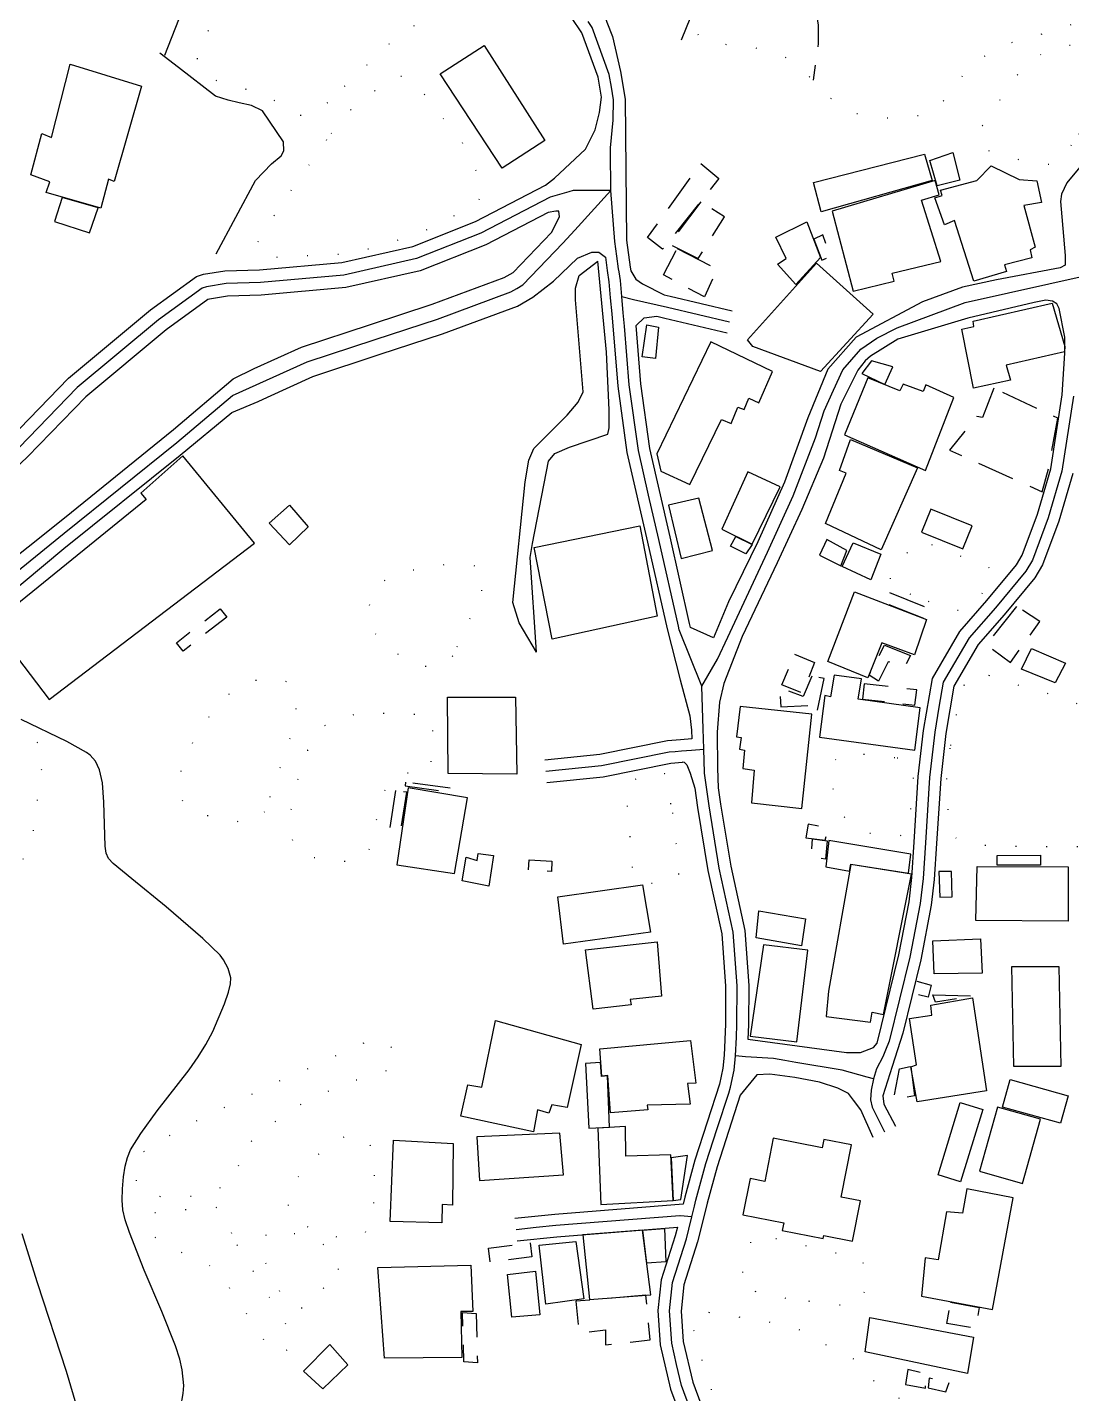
# Model space of a CAD drawing. Header units: millimetres. Extents: x 220021 to 223505, y 489325 to 491820.
# Drawn here: x 220924.2 to 221063.8, y 490235.4 to 490418 of the extents above; entities that cross this region are included whole.
import ezdxf

# ---------------------------------------------------------------- set-up
doc = ezdxf.new("R2010")
doc.units = ezdxf.units.MM
for name, pattern in [('15M2P5', [17.5, 15, -2.5]), ('5M2P5', [7.5, 5, -2.5]), ('AM4', [4, 0, -4])]:
    doc.linetypes.add(name, pattern=pattern)
for name, color, linetype in [('A0013110', 8, 'Continuous'), ('A0023210', 8, 'Continuous'), ('B0014111', 8, 'Continuous'), ('B0014112', 8, 'Continuous'), ('B0014116', 8, '5M2P5'), ('B0014118', 8, '5M2P5'), ('B0024120', 8, 'B0024120'), ('D0015112', 8, '15M2P5'), ('D0025111', 8, 'AM4'), ('F0017111', 8, 'Continuous'), ('F0047224', 8, 'Continuous'), ('F0047225', 8, 'Continuous')]:
    doc.layers.add(name, color=color, linetype=linetype)
doc.linetypes.add('B0024120', pattern='A,10,-1.75,[133,ltypeshp.shx,S=0.75,R=0,X=0,Y=0],-3.25', length=15)

msp = doc.modelspace()

# ---------------------------------------------------------------- linework, layer by layer
at = {"layer": 'A0013110', "flags": 128}
for points in [[(221019.414, 490446.935), (221014.863, 490444.099), (221009.962, 490437.586), (221003.839, 490428.891), (221000.964, 490422.53), (221000.75, 490421.44), (221001.664, 490418.68), (221002.398, 490416.759), (221003.491, 490412.085), (221004.107, 490408.386), (221004.284, 490389.506), (221004.764, 490385.94), (221004.847, 490385.418), (221005.528, 490384.303), (221006.416, 490383.669), (221009.311, 490382.209), (221010.1, 490382.026), (221018.406, 490380.084)], [(220921.877, 490362.966), (220929.743, 490371.067), (220940.696, 490380.233), (220946.821, 490384.674), (220947.771, 490384.961), (220950.634, 490385.45), (220955.265, 490385.556), (220966.235, 490386.546), (220975.719, 490388.7), (220984.098, 490392.009), (220993.475, 490396.871), (220994.667, 490397.797), (220998.785, 490401.689), (221000.091, 490404.252), (221000.691, 490406.612), (221000.922, 490408.639), (221000.48, 490411.294), (220998.307, 490417.258), (220995.543, 490421.343)], [(221066.833, 490401.625), (221063.114, 490397.205), (221062.403, 490395.669), (221062.282, 490394.706), (221062.38, 490393.669), (221062.894, 490387.497), (221062.891, 490386.202), (221062.249, 490385.82), (221053.727, 490384.219), (221049.164, 490383.261), (221043.846, 490381.277), (221034.969, 490376.542), (221031.168, 490372.266), (221028.501, 490365.797), (221025.378, 490357.192), (221021.825, 490349.195), (221017.915, 490341.167), (221015.916, 490336.377), (221012.857, 490337.756), (221012.719, 490338.298), (221010.109, 490349.856), (221007.401, 490361.689), (221006.202, 490370.344), (221005.555, 490378.102), (221006.655, 490379.132), (221008.349, 490379.352), (221009.42, 490379.104), (221017.723, 490377.163)], [(220914.56, 490340.802), (220929.204, 490352.411), (220943.765, 490364.205), (220951.709, 490371.006), (220954.537, 490372.352), (220960.846, 490375.21), (220970.062, 490378.26), (220978.332, 490380.97), (220987.942, 490384.529), (220989.128, 490385.22), (220994.241, 490390.546), (220995.313, 490392.667), (220995.224, 490393.383), (220994.825, 490393.398), (220993.813, 490393.216), (220985.509, 490388.911), (220976.726, 490385.442), (220966.766, 490383.18), (220955.457, 490382.159), (220950.961, 490382.057), (220948.552, 490381.645), (220948.354, 490381.585), (220942.787, 490377.55), (220932.06, 490368.572), (220924.266, 490360.546), (220908.37, 490345.517)], [(220918.206, 490339.218), (220929.117, 490348.324), (220944.638, 490360.807), (220951.544, 490366.492), (220955.088, 490367.962), (220956.306, 490368.542), (220962.377, 490371.292), (220971.376, 490374.271), (220979.716, 490377.004), (220989.74, 490380.717), (220991.75, 490381.886), (220994.525, 490384.055), (220997.756, 490387.141), (220999.667, 490387.941), (221000.61, 490387.908), (221001.459, 490387.252), (221001.697, 490385.49), (221001.939, 490383.959), (221002.124, 490381.841), (221002.313, 490379.679), (221003.12, 490370.002), (221004.349, 490361.13), (221007.086, 490349.169), (221009.705, 490337.575), (221011.434, 490330.771), (221012.768, 490325.96), (221012.989, 490324.056), (221013.023, 490322.884), (221011.5, 490322.766), (221009.767, 490322.607), (221000.731, 490320.783), (220993.358, 490320.036)], [(221016.548, 490316.337), (221016.855, 490314.165), (221018.209, 490305.864), (221020.092, 490297.244), (221020.611, 490289.93), (221020.591, 490284.66), (221020.513, 490282.746), (221033.663, 490280.961), (221035.573, 490280.975), (221037.268, 490281.624), (221037.778, 490282.215), (221040.679, 490294.002), (221042.049, 490301.084), (221042.414, 490304.335), (221042.732, 490309.073), (221043.279, 490317.837), (221043.98, 490323.998), (221045.174, 490330.957), (221048.835, 490337.24), (221052.447, 490341.373), (221056.405, 490346.154), (221057.159, 490347.415), (221059.19, 490352.911), (221061.007, 490358.983), (221062.503, 490368.854), (221062.865, 490374.427), (221062.869, 490376.578), (221062.102, 490380.394), (221061.784, 490381.035), (221061.188, 490381.385), (221060.339, 490381.516), (221058.745, 490381.208), (221049.906, 490379.107), (221040.535, 490376.306), (221036.908, 490374.022), (221036.188, 490373.411), (221035.179, 490372.16), (221032.928, 490367.619), (221030.592, 490360.398), (221027.719, 490353.527), (221024.404, 490346.418), (221019.74, 490336.552), (221017.297, 490330.266), (221016.715, 490327.76), (221016.389, 490323.76), (221016.426, 490318.95), (221016.548, 490316.337)], [(221063.942, 490358.324), (221062.037, 490351.96), (221059.877, 490346.114), (221058.862, 490344.417), (221054.732, 490339.429), (221051.283, 490335.482), (221048.039, 490329.915), (221046.951, 490323.575), (221046.269, 490317.574), (221045.726, 490308.879), (221045.403, 490304.067), (221045.017, 490300.631), (221043.61, 490293.359), (221041.194, 490283.54), (221039.767, 490279.099), (221038.543, 490275.146), (221038.667, 490274.042), (221040.246, 490271.12)], [(220993.661, 490317.051), (221001.181, 490317.814), (221010.202, 490319.634), (221011.754, 490319.776), (221011.845, 490319.783), (221011.983, 490319.761), (221012.353, 490319.394), (221012.809, 490318.31), (221013.428, 490316.266), (221013.79, 490313.699), (221015.163, 490305.283), (221017.015, 490296.802), (221017.511, 490289.825), (221017.492, 490284.729), (221017.323, 490280.594), (221017.157, 490278.85), (221016.696, 490276.71), (221013.409, 490266.559), (221012.062, 490261.599), (221011.837, 490260.683), (220994.72, 490259.323), (220989.375, 490258.756)], [(221037.255, 490269.579), (221035.583, 490273.276), (221034.599, 490274.601), (221033.953, 490275.483), (221032.507, 490276.194), (221030.094, 490277.002), (221026.764, 490277.611), (221023.426, 490278.04), (221021.695, 490277.956), (221019.487, 490275.268), (221016.381, 490265.675), (221015.063, 490260.823), (221014.528, 490258.643), (221013.789, 490255.63), (221011.963, 490249.905), (221011.572, 490246.405), (221011.866, 490242.326), (221013.127, 490236.876), (221015.726, 490229.914)], [(220989.692, 490255.773), (220994.997, 490256.336), (221011.084, 490257.614), (221010.803, 490256.471), (221008.916, 490250.555), (221008.459, 490246.466), (221008.791, 490241.862), (221010.153, 490235.98), (221012.749, 490229.024)]]:
    msp.add_lwpolyline(points, dxfattribs=at)
at = {"layer": 'A0023210', "flags": 128}
for points in [[(221014.238, 490229.469), (221011.64, 490236.428), (221010.985, 490239.261), (221010.329, 490242.094), (221010.016, 490246.435), (221010.439, 490250.23), (221012.296, 490256.051), (221012.609, 490257.327), (221013.023, 490259.012), (221013.367, 490260.414), (221013.562, 490261.211), (221014.895, 490266.117), (221016.417, 490270.816), (221017.938, 490275.515), (221018.194, 490276.307), (221018.692, 490278.612), (221018.87, 490280.489), (221018.972, 490282.988), (221019.041, 490284.694), (221019.061, 490289.878), (221018.554, 490297.023), (221017.62, 490301.298), (221016.686, 490305.573), (221015.322, 490313.932), (221014.707, 490318.297), (221014.705, 490318.36), (221014.613, 490321.503), (221014.572, 490322.915), (221014.536, 490324.168), (221014.356, 490329.897), (221011.336, 490337.448), (221011.212, 490337.937), (221008.598, 490349.512), (221007.237, 490355.461), (221005.875, 490361.41), (221004.661, 490370.173), (221004.005, 490378.041), (221003.858, 490379.811), (221003.668, 490381.976), (221003.479, 490384.148), (221003.294, 490385.311), (221003.23, 490385.715), (221003.003, 490387.401), (221002.873, 490388.37), (221002.742, 490389.338), (221002.179, 490396.175), (221002.137, 490401.516), (221002.166, 490401.852), (221002.487, 490405.581), (221002.553, 490408.276), (221002.27, 490409.983), (221001.986, 490411.689), (220999.698, 490417.968), (220999.174, 490418.743)], [(221014.356, 490329.897), (221016.453, 490333.523), (221017.828, 490336.465), (221023.115, 490347.807), (221026.549, 490355.359), (221029.546, 490363.098), (221030.715, 490366.708), (221031.944, 490369.461), (221033.173, 490372.213), (221035.578, 490374.977), (221037.752, 490376.424), (221040.469, 490377.821), (221049.535, 490381.184), (221066.526, 490384.981)], [(221003.668, 490381.976), (221005.215, 490381.617), (221009.76, 490380.565), (221013.912, 490379.594), (221018.064, 490378.623)], [(221063.996, 490368.693), (221062.474, 490358.654), (221060.614, 490352.436), (221058.518, 490346.765), (221057.633, 490345.285), (221053.59, 490340.401), (221050.059, 490336.361), (221046.607, 490330.436), (221046.036, 490327.112), (221045.465, 490323.787), (221044.774, 490317.706), (221044.229, 490308.976), (221043.908, 490304.201), (221043.533, 490300.858), (221042.145, 490293.68), (221039.39, 490282.488), (221038.886, 490281.26), (221038.518, 490280.361), (221037.698, 490278.78), (221037.278, 490277.413), (221036.973, 490275.927), (221036.902, 490274.627), (221037.125, 490273.659), (221037.861, 490272.147), (221038.739, 490270.344)], [(220993.51, 490318.543), (221000.956, 490319.298), (221009.985, 490321.12), (221010.806, 490321.196), (221011.627, 490321.271), (221012.952, 490321.374), (221014.613, 490321.503)], [(221037.278, 490277.413), (221036.464, 490277.639), (221033.085, 490278.577), (221026.899, 490279.632), (221025.422, 490279.884), (221023.945, 490280.136), (221020.191, 490280.397), (221018.87, 490280.489)], [(221013.023, 490259.012), (221011.459, 490259.143), (221011.426, 490259.145), (220994.859, 490257.83), (220992.196, 490257.547), (220989.533, 490257.264)]]:
    msp.add_lwpolyline(points, dxfattribs=at)
at = {"layer": 'A0023210'}
msp.add_lwpolyline([(220916.383, 490340.01), (220929.16, 490350.368), (220944.201, 490362.506), (220951.626, 490368.749), (220961.611, 490373.251), (220970.719, 490376.265), (220979.024, 490378.987), (220988.841, 490382.623), (220989.64, 490383.088), (220990.439, 490383.553), (220995.776, 490389.114), (220997.361, 490390.862), (221002.179, 490396.175), (220997.161, 490396.144), (220996.589, 490395.983), (220994.104, 490395.282), (220984.803, 490390.46), (220976.222, 490387.071), (220966.5, 490384.863), (220955.361, 490383.857), (220950.797, 490383.753), (220948.161, 490383.303), (220947.587, 490383.129), (220941.741, 490378.892), (220930.901, 490369.819), (220923.072, 490361.756)], dxfattribs=at)
at = {"layer": 'B0014111', "flags": 128}
for points in [[(220985.286, 490415.548), (220993.364, 490402.84), (220987.687, 490399.166), (220979.389, 490411.77)], [(220944.982, 490360.699), (220939.376, 490355.691), (220940.119, 490354.879), (220919.49, 490338.144), (220927.139, 490328.155), (220954.582, 490349.047)], [(220959.266, 490354.128), (220961.769, 490351.205), (220959.259, 490348.804), (220956.519, 490351.694)]]:
    msp.add_lwpolyline(points, close=True, dxfattribs=at)
at = {"layer": 'B0014112', "flags": 128}
for points in [[(220929.933, 490413.04), (220939.479, 490410.127), (220935.817, 490397.383), (220935.087, 490397.683), (220934.026, 490393.813), (220926.76, 490395.914), (220927.209, 490397.313), (220924.689, 490398.266), (220926.144, 490403.788), (220927.463, 490403.24)], [(221044.119, 490401.033), (221045.134, 490397.494), (221030.28, 490393.302), (221029.279, 490397.226)], [(221047.906, 490401.248), (221048.826, 490397.539), (221045.792, 490396.81), (221044.809, 490400.18)], [(221052.996, 490399.465), (221056.764, 490397.649), (221059.117, 490397.465), (221059.755, 490394.547), (221057.361, 490394.157), (221058.895, 490388.589), (221058.226, 490388.222), (221058.453, 490387.146), (221054.777, 490386.212), (221055.074, 490385.337), (221050.69, 490384.058), (221048.134, 490392.177), (221046.785, 490391.591), (221045.48, 490395.181), (221046.453, 490395.511), (221046.231, 490396.188), (221051.113, 490397.511)], [(221045.516, 490397.485), (221031.779, 490393.415), (221034.56, 490382.716), (221040.07, 490384.052), (221039.781, 490385.097), (221046.294, 490386.657), (221043.724, 490394.877), (221046.068, 490395.601)], [(220928.878, 490395.242), (220927.848, 490392.014), (220932.546, 490390.491), (220933.699, 490393.867)], [(221028.4, 490391.973), (221030.213, 490387.188), (221026.907, 490383.591), (221024.465, 490386.311), (221025.603, 490387.07), (221024.244, 490389.906)], [(221061.178, 490381.1), (221062.837, 490375.308), (221062.824, 490374.582), (221055.016, 490372.822), (221055.618, 490370.809), (221050.663, 490369.751), (221049.097, 490377.627), (221050.713, 490377.993), (221050.63, 490378.695)], [(221015.573, 490375.917), (221008.358, 490360.962), (221008.862, 490358.632), (221012.769, 490356.864), (221016.995, 490365.54), (221018.276, 490365.042), (221019.156, 490367.226), (221020.014, 490366.912), (221020.645, 490368.408), (221021.968, 490367.796), (221023.798, 490371.981)], [(221037.019, 490373.421), (221035.716, 490371.698), (221038.806, 490370.234), (221039.882, 490372.587)], [(221036.513, 490371.14), (221033.425, 490363.51), (221044.22, 490358.73), (221048.038, 490368.515), (221044.296, 490370.177), (221043.943, 490369.311), (221041.264, 490370.273), (221040.804, 490369.379)], [(221034.212, 490362.874), (221043.157, 490359.08), (221038.32, 490348.159), (221030.869, 490351.67), (221033.649, 490358.384), (221032.725, 490358.755)], [(221020.497, 490358.542), (221017.008, 490350.901), (221021.081, 490348.907), (221024.807, 490356.55)], [(221013.959, 490355.04), (221009.913, 490354.109), (221011.57, 490346.975), (221015.781, 490348.07)], [(221044.951, 490353.576), (221043.711, 490350.487), (221049.235, 490348.269), (221050.475, 490351.358)], [(221018.898, 490349.913), (221021.057, 490348.872), (221020.218, 490347.622), (221018.166, 490348.639)], [(221031.038, 490349.506), (221030.086, 490347.415), (221032.906, 490346.013), (221033.717, 490348.043)], [(221034.587, 490349.056), (221038.255, 490347.564), (221036.916, 490344.122), (221033.09, 490345.901)], [(221034.73, 490342.524), (221044.362, 490338.807), (221042.757, 490334.112), (221038.382, 490335.725), (221036.555, 490331.03), (221031.169, 490333.193)], [(221058.42, 490334.959), (221062.942, 490333.009), (221061.579, 490330.342), (221057.062, 490332.2)], [(221032.044, 490331.406), (221031.559, 490328.489), (221030.771, 490328.674), (221030.064, 490323.092), (221042.8, 490321.366), (221043.523, 490327.006), (221035.258, 490328.173), (221035.696, 490330.891)], [(220980.363, 490328.468), (220989.454, 490328.448), (220989.619, 490318.142), (220980.459, 490318.223)], [(221019.48, 490327.206), (221018.993, 490323.139), (221019.592, 490323.047), (221019.367, 490321.484), (221020.052, 490321.383), (221019.823, 490318.923), (221021.361, 490318.704), (221021.005, 490314.327), (221027.729, 490313.553), (221029.032, 490326.161)], [(220975.104, 490316.327), (220973.598, 490306.049), (220981.281, 490304.894), (220983.018, 490315.011)], [(221031.306, 490309.302), (221030.917, 490305.759), (221034.087, 490305.185), (221034.247, 490306.109), (221041.967, 490304.921), (221042.286, 490307.463)], [(220984.479, 490307.562), (220986.53, 490307.286), (220985.906, 490303.169), (220982.305, 490303.879), (220982.871, 490307.065), (220984.347, 490306.601)], [(221034.283, 490306.064), (221031.261, 490289.159), (221030.948, 490285.747), (221036.903, 490285.012), (221037.1, 490286.352), (221038.626, 490286.024), (221042.366, 490304.789)], [(221051.137, 490305.796), (221063.303, 490305.764), (221063.297, 490298.487), (221050.966, 490298.581)], [(221059.619, 490307.311), (221059.621, 490305.992), (221053.825, 490305.986), (221053.824, 490307.305)], [(221047.722, 490305.156), (221046.034, 490305.139), (221046.174, 490301.726), (221047.79, 490301.782)], [(221006.413, 490303.386), (221007.486, 490297.024), (220995.853, 490295.414), (220995.12, 490301.764)], [(221021.978, 490299.889), (221028.201, 490298.822), (221027.664, 490295.229), (221021.595, 490296.287)], [(221022.571, 490295.347), (221020.801, 490283.157), (221027.057, 490282.378), (221028.516, 490294.637)], [(221051.61, 490296.128), (221051.813, 490291.564), (221045.391, 490291.461), (221045.232, 490295.869)], [(221062.061, 490292.457), (221062.334, 490279.095), (221056.046, 490279.081), (221055.778, 490292.443)], [(221050.502, 490288.265), (221052.387, 490275.853), (221043.135, 490274.358), (221042.272, 490279.059), (221043.049, 490279.297), (221042.116, 490285.497), (221045.064, 490285.962), (221044.943, 490287.288)], [(221012.835, 490282.562), (221013.56, 490276.867), (221012.429, 490276.832), (221012.799, 490274.071), (221007.04, 490273.916), (221007.12, 490273.275), (221002.133, 490272.9), (221001.788, 490277.862), (221000.975, 490277.771), (221000.723, 490281.441)], [(221000.809, 490279.602), (220998.825, 490279.484), (220999.265, 490270.821), (221002.012, 490270.954), (221001.757, 490277.83), (221000.951, 490277.739)], [(221055.556, 490277.327), (221063.303, 490275.161), (221062.276, 490271.497), (221054.53, 490273.668)], [(221048.878, 490274.252), (221051.881, 490273.336), (221048.935, 490263.675), (221045.932, 490264.591)], [(221053.868, 490273.668), (221051.437, 490265.075), (221057.192, 490263.448), (221059.618, 490272.041)], [(221004.164, 490271.045), (221000.449, 490270.827), (221000.839, 490260.635), (221010.504, 490261.188), (221010.194, 490267.284), (221004.204, 490267.094)], [(220973.143, 490269.236), (220981.13, 490268.803), (220981.047, 490260.57), (220979.646, 490260.633), (220979.606, 490258.19), (220972.703, 490258.36)], [(220995.357, 490270.17), (220984.29, 490269.674), (220984.631, 490263.867), (220995.854, 490264.594)], [(221023.905, 490269.516), (221022.755, 490263.71), (221020.805, 490264.097), (221019.849, 490259.275), (221025.289, 490258.197), (221025.088, 490257.182), (221030.564, 490256.097), (221030.646, 490256.509), (221034.469, 490255.752), (221035.531, 490261.113), (221032.958, 490261.623), (221034.341, 490268.602), (221030.656, 490269.332), (221030.436, 490268.222)], [(221012.434, 490267.202), (221010.271, 490266.891), (221010.542, 490261.192), (221011.549, 490261.286)], [(221049.774, 490262.751), (221049.187, 490259.465), (221047.034, 490259.673), (221045.951, 490253.261), (221044.187, 490253.514), (221043.688, 490248.386), (221053.211, 490246.602), (221055.94, 490261.512)], [(221006.403, 490257.209), (220998.446, 490256.573), (220999.329, 490247.935), (221007.533, 490248.574)], [(221009.368, 490257.417), (221009.52, 490252.975), (221007.003, 490252.78), (221006.446, 490257.201)], [(220997.519, 490255.709), (220998.596, 490248.049), (220993.497, 490247.312), (220992.615, 490255.222)], [(220983.494, 490252.518), (220983.765, 490246.35), (220982.141, 490246.318), (220982.281, 490240.211), (220971.947, 490240.118), (220971.038, 490252.236)], [(220992.143, 490251.746), (220992.723, 490245.906), (220988.984, 490245.559), (220988.395, 490251.291)], [(221036.806, 490245.55), (221050.638, 490242.928), (221049.838, 490238.067), (221036.193, 490240.932)]]:
    msp.add_lwpolyline(points, close=True, dxfattribs=at)
at = {"layer": 'B0014112'}
for points in [[(221030.204, 490371.954), (221021.186, 490375.328), (221020.473, 490376.218), (221029.695, 490386.457), (221037.257, 490379.63)], [(220991.943, 490348.436), (221006.079, 490351.348), (221008.393, 490339.26), (220994.339, 490336.194)], [(220998.81, 490294.68), (221008.397, 490295.741), (221008.979, 490288.485), (221004.774, 490288.021), (221004.924, 490287.345), (220999.812, 490286.753)], [(220986.771, 490285.215), (220998.247, 490282.013), (220996.352, 490273.623), (220994.292, 490273.98), (220993.89, 490272.86), (220992.392, 490273.282), (220991.843, 490270.36), (220982.135, 490272.427), (220983.073, 490276.617), (220984.963, 490276.312)], [(220964.635, 490241.934), (220967.034, 490239.217), (220963.722, 490236.009), (220961.127, 490238.358)]]:
    msp.add_lwpolyline(points, close=True, dxfattribs=at)
at = {"layer": 'B0014116', "flags": 128}
for points in [[(221014.235, 490399.772), (221016.62, 490397.777), (221009.111, 490388.339), (221007.079, 490389.888)], [(221014.206, 490394.652), (221009.973, 490389.034), (221013.857, 490387.054), (221017.388, 490392.632)], [(221030.499, 490390.236), (221029.313, 490389.667), (221030.382, 490386.875), (221031.618, 490387.349)], [(221011.045, 490388.429), (221016.382, 490385.653), (221014.717, 490381.949), (221009.224, 490384.873)], [(221053.388, 490369.742), (221051.836, 490365.824), (221051.104, 490365.965), (221047.457, 490361.442), (221059.825, 490355.896), (221060.755, 490359.322), (221061.927, 490365.719)], [(221039.427, 490342.426), (221044.792, 490340.282), (221044.232, 490338.88), (221038.851, 490340.982)], [(221056.39, 490340.57), (221052.375, 490335.463), (221055.578, 490333.094), (221059.533, 490338.546)], [(220949.989, 490340.269), (220950.863, 490339.151), (220945.038, 490334.6), (220944.165, 490335.718)], [(221038.773, 490335.4), (221042.239, 490334.037), (221041.415, 490332.494), (221039.27, 490333.174), (221037.952, 490330.602), (221036.718, 490331.399)], [(221026.729, 490334.175), (221029.428, 490333.064), (221027.751, 490328.991), (221025.053, 490330.102)], [(221029.041, 490331.268), (221027.889, 490328.524), (221024.753, 490329.716), (221024.92, 490327.147), (221028.715, 490327.327), (221028.715, 490326.47), (221029.705, 490326.301), (221030.692, 490330.929)], [(221036.044, 490330.227), (221035.809, 490328.199), (221042.833, 490327.385), (221043.068, 490329.413)], [(220974.769, 490317.102), (220974.699, 490316.597), (220980.875, 490315.744), (220980.945, 490316.249)], [(220973.433, 490315.964), (220972.629, 490310.758), (220974.131, 490310.526), (220974.935, 490315.732)], [(221028.577, 490311.481), (221028.244, 490309.656), (221030.839, 490309.321), (221031.298, 490310.919)], [(221029.161, 490309.503), (221031.117, 490309.23), (221030.866, 490306.796), (221028.947, 490307.024)], [(221043.084, 490290.476), (221045.015, 490289.953), (221044.577, 490288.334), (221042.646, 490288.856)], [(221045.239, 490288.664), (221050.537, 490288.504), (221045.571, 490287.675)], [(221042.257, 490279.095), (221042.773, 490275.141), (221039.959, 490274.643), (221040.781, 490278.766)], [(220991.409, 490255.502), (220991.64, 490253.655), (220986.076, 490252.956), (220985.844, 490254.803)], [(221006.864, 490248.502), (220997.534, 490247.702), (220997.947, 490243.459), (221001.46, 490243.906), (221001.48, 490241.9), (221007.468, 490242.544)], [(221047.578, 490247.576), (221051.418, 490246.863), (221050.971, 490244.056), (221047.072, 490244.724)], [(221041.869, 490238.582), (221041.577, 490236.587), (221044.224, 490236.094), (221044.369, 490237.995)], [(221044.738, 490237.408), (221044.591, 490236.135), (221046.945, 490235.61), (221047.458, 490237.002)]]:
    msp.add_lwpolyline(points, close=True, dxfattribs=at)
at = {"layer": 'B0014116'}
msp.add_lwpolyline([(221006.996, 490378.209), (221008.556, 490377.903), (221008.149, 490373.689), (221006.363, 490373.938)], close=True, dxfattribs=at)
at = {"layer": 'B0014118', "flags": 128}
for points in [[(220991.277, 490306.687), (220994.328, 490306.507), (220994.248, 490305.152), (220991.197, 490305.331)], [(220982.378, 490246.226), (220984.2, 490246.063), (220984.374, 490239.467), (220982.552, 490239.63)]]:
    msp.add_lwpolyline(points, close=True, dxfattribs=at)
at = {"layer": 'B0024120', "flags": 128}
msp.add_lwpolyline([(221011.615, 490416.321), (221015.385, 490425.582), (221041.132, 490438.647), (221051.952, 490441.949), (221064.274, 490446.475), (221077.85, 490455.237), (221091.458, 490458.404)], dxfattribs=at)
at = {"layer": 'D0015112', "flags": 128}
msp.add_lwpolyline([(221025.97, 490429.616), (221026.769, 490428.209), (221027.774, 490426.143), (221028.699, 490423.947), (221029.129, 490422.09), (221029.53, 490420.514), (221029.908, 490418.261), (221029.891, 490415.808), (221029.218, 490410.906)], dxfattribs=at)
at = {"layer": 'D0025111', "flags": 128}
for points in [[(221068.809, 490423.759), (221066.817, 490423.319), (221065.919, 490422.751), (221065.617, 490422.289), (221065.195, 490421.435), (221064.843, 490420.304), (221064.639, 490419.557), (221064.262, 490418.761), (221063.492, 490418.205), (221060.646, 490417.261), (221056.466, 490416.238), (221053.14, 490414.763), (221050.416, 490413.039), (221047.958, 490409.925), (221047.029, 490408.555), (221045.249, 490406.699), (221043.632, 490406.214), (221042.008, 490405.926), (221040.241, 490405.778), (221036.929, 490405.924), (221034.612, 490406.54), (221032.287, 490407.757), (221029.811, 490410.36), (221027.289, 490412.684), (221025.714, 490413.853), (221024.051, 490414.457), (221022.486, 490415.016), (221020.72, 490415.33), (221017.514, 490415.663), (221016.233, 490415.882), (221014.899, 490416.151), (221014.1, 490416.542), (221013.683, 490417.311), (221013.528, 490418.12), (221013.676, 490418.955), (221014.216, 490420.573), (221014.85, 490422.077), (221015.66, 490423.672), (221016.854, 490424.757), (221020.019, 490426.648), (221025.46, 490429.413), (221031.336, 490431.754), (221038.879, 490435.2), (221045.733, 490437.718), (221056.161, 490441.694), (221061.599, 490443.969), (221066.057, 490446.117), (221069.265, 490447.749), (221073.874, 490450.666), (221078.071, 490453.536), (221079.576, 490454.252), (221083.155, 490455.234), (221086.328, 490455.389), (221088.002, 490455.342), (221089.295, 490455.123), (221090.019, 490454.788), (221090.751, 490454.091), (221091.535, 490453.343), (221092.058, 490452.295), (221092.193, 490451.175), (221092.102, 490450.133), (221091.637, 490447.785), (221088.616, 490440.111), (221085.765, 490432.687), (221084.575, 490430.158), (221082.454, 490427.679), (221079.04, 490426.396), (221076.61, 490425.702), (221072.942, 490424.963)], [(220964.331, 490407.884), (220962.167, 490406.226), (220960.428, 490406.156), (220959.81, 490406.541), (220958.908, 490407.228), (220957.923, 490407.875), (220953.824, 490409.608), (220951.501, 490410.106), (220950.298, 490410.465), (220948.872, 490411.129), (220947.498, 490412.368), (220947.092, 490413.032), (220946.964, 490413.673), (220946.96, 490414.871), (220947.536, 490416.151), (220951.79, 490422.927), (220957.371, 490429.763), (220958.844, 490431.572), (220960.512, 490433.018), (220963.367, 490434.475), (220967.391, 490435.283), (220973.198, 490436.151), (220977.784, 490436.713), (220979.383, 490436.611), (220979.968, 490436.282), (220981.07, 490435.4), (220982.245, 490434.563), (220986.323, 490429.498), (220986.651, 490428.902), (220986.66, 490427.62), (220986.37, 490426.98), (220985.789, 490426.367), (220979.386, 490420.736), (220972.325, 490415.563)], [(221063.723, 490402.216), (221062.83, 490401.002), (221061.848, 490400.012), (221061.056, 490399.678), (221060.025, 490399.557), (221058.906, 490399.776), (221053.703, 490400.98), (221052.221, 490401.684), (221051.543, 490402.476), (221051.567, 490404.315), (221051.835, 490404.866), (221056.457, 490411.536), (221058.203, 490413.071), (221059.765, 490414.434), (221064.264, 490415.827), (221066.158, 490416.104), (221069.379, 490416.345), (221071.346, 490416.37), (221072.849, 490415.221), (221073.121, 490414.529), (221073.076, 490413.666), (221072.785, 490413.109), (221072.405, 490412.318), (221071.468, 490410.887), (221070.312, 490409.384), (221066.274, 490406.079)], [(220964.805, 490403.766), (220966.998, 490406.56), (220968.225, 490407.6), (220969.196, 490408.435), (220971.572, 490410.143), (220973.423, 490411.361), (220973.986, 490411.488), (220974.688, 490411.331), (220975.746, 490410.823), (220976.208, 490410.377), (220982.733, 490402.049), (220984.334, 490398.442), (220984.855, 490396.876), (220984.904, 490395.817), (220984.731, 490395.16), (220984.223, 490394.481), (220981.875, 490393.096), (220976.428, 490390.328), (220968.674, 490387.986), (220965.659, 490387.606), (220962.299, 490387.476), (220959.524, 490387.324), (220956.816, 490387.199), (220956.131, 490387.267), (220955.368, 490387.591), (220955.079, 490387.937), (220955.052, 490389.285), (220955.499, 490390.31), (220960.25, 490397.302)], [(221042.276, 490342.185), (221040.906, 490342.412), (221039.853, 490342.806), (221039.389, 490343.712), (221039.582, 490344.358), (221042.441, 490348.748), (221043.117, 490349.239), (221043.765, 490349.343), (221052.662, 490345.841), (221053.298, 490344.383), (221051.383, 490341.716), (221050.691, 490341.009), (221050.053, 490340.514), (221049.264, 490340.139), (221048.486, 490340.004), (221047.534, 490340.055)], [(220981.074, 490333.975), (220980.229, 490333.021), (220979.211, 490332.562), (220977.072, 490332.534), (220975.289, 490333.088), (220971.818, 490335.547), (220970.553, 490337.187), (220970.019, 490338.252), (220969.845, 490339.648), (220970, 490341.054), (220970.3, 490342.313), (220971.001, 490343.477), (220972.877, 490344.595), (220975.327, 490345.347), (220978.13, 490345.942), (220980.594, 490346.248), (220981.884, 490346.291), (220983.224, 490346.248), (220984.797, 490345.758), (220985.083, 490345.251), (220985.222, 490344.604), (220985.185, 490343.741), (220984.908, 490342.691), (220983.063, 490338.23)], [(221047.511, 490321.631), (221047.135, 490320.069), (221047.03, 490317.977), (221047.075, 490316.054), (221047.159, 490314.134), (221047.271, 490312.385), (221047.428, 490311.178), (221047.669, 490310.317), (221048.365, 490309.569), (221049.662, 490308.972), (221051.309, 490308.705), (221053.671, 490308.582), (221056.917, 490308.506), (221059.413, 490308.494), (221062.447, 490308.474), (221064.35, 490308.491), (221065.601, 490308.548), (221066.768, 490308.739), (221067.958, 490309.264), (221069.056, 490311.31), (221069.307, 490313.845), (221069.354, 490315.366), (221069.34, 490317.639), (221069.295, 490319.676), (221069.175, 490321.657), (221069.004, 490323.165), (221068.538, 490324.775), (221067.999, 490325.84), (221066.76, 490326.728), (221061.313, 490328.727), (221058.4, 490329.469), (221056.637, 490330.034), (221055.052, 490330.584), (221052.649, 490331.37), (221051.788, 490331.55), (221050.811, 490331.52), (221050.384, 490331.334), (221049.885, 490330.85), (221049.435, 490330.154), (221049.164, 490329.327), (221048.652, 490327.728)], [(220955.927, 490313.137), (220954.437, 490311.734), (220953.303, 490311.711), (220951.894, 490311.852), (220948.682, 490312.519), (220947.348, 490312.796), (220946.257, 490313.23), (220945.41, 490313.763), (220944.593, 490315.263), (220944.499, 490315.99), (220944.568, 490317.519), (220944.742, 490318.436), (220945.735, 490321.388), (220948.613, 490326.04), (220950.613, 490328.377), (220952.27, 490329.816), (220953.879, 490330.518), (220955.679, 490330.937), (220956.813, 490331.013), (220958.13, 490330.853), (220958.846, 490330.509), (220959.48, 490329.929), (220959.82, 490329.263), (220960.1, 490328.257), (220960.154, 490327.557), (220960.086, 490326.421), (220959.809, 490324.964), (220959.201, 490322.655), (220958.589, 490320.762)], [(220961.679, 490321.368), (220960.597, 490318.357), (220959.755, 490315.43), (220959.387, 490313.052), (220959.508, 490309.725), (220959.883, 490308.563), (220960.464, 490307.743), (220961.5, 490307.327), (220962.773, 490306.968), (220964.388, 490306.579), (220966.029, 490306.496), (220967.486, 490306.539), (220968.277, 490306.624), (220969.217, 490306.832), (220969.613, 490307.319), (220970.152, 490308.795), (220970.531, 490310.519), (220971.578, 490314.981), (220972.313, 490316.674), (220973.016, 490317.662), (220974.062, 490318.215), (220975.497, 490318.395), (220976.327, 490318.377), (220977.149, 490318.432), (220977.899, 490318.762), (220978.172, 490319.107), (220978.221, 490320.275), (220978.401, 490324.019), (220978.319, 490325.481), (220977.916, 490325.833), (220977.331, 490326.023), (220976.716, 490326.116), (220972.693, 490326.257), (220969.149, 490326.217), (220967.34, 490326.016), (220965.738, 490325.714), (220964.701, 490325.181), (220963.22, 490324.043)], [(220915.206, 490316.459), (220922.956, 490322.3), (220924.771, 490322.647), (220925.926, 490322.307), (220926.422, 490321.109), (220924.782, 490309.113), (220923.793, 490307.055), (220922.805, 490305.511), (220921.486, 490304.137), (220920.166, 490303.278), (220919.342, 490302.762), (220918.022, 490302.588), (220909.934, 490306.339), (220909.109, 490307.365), (220908.943, 490307.879), (220909.602, 490309.08)], [(221040.449, 490320.353), (221041.703, 490320.103), (221042.337, 490319.662), (221042.56, 490319.105), (221042.62, 490318.358), (221042.537, 490316.756), (221042.289, 490314.269), (221042.119, 490312.469), (221041.957, 490311.466), (221041.537, 490310.222), (221041.088, 490309.963), (221040.389, 490309.827), (221039.155, 490309.829), (221038.032, 490309.933), (221036.269, 490310.384), (221034.983, 490311.236), (221033.424, 490312.391), (221033.06, 490312.873), (221032.229, 490314.451), (221031.606, 490317.94), (221031.702, 490318.971), (221031.932, 490319.634), (221032.392, 490320.338), (221032.838, 490320.68), (221033.471, 490320.941), (221034.405, 490320.993)], [(221010.415, 490313.004), (221011.303, 490305.407), (221011.157, 490304.369), (221009.248, 490303.563), (221007.007, 490303.53), (221005.716, 490303.689), (221005.127, 490305.273), (221004.31, 490315.313), (221004.677, 490316.924), (221006.44, 490318.14), (221008.499, 490318.447), (221009.381, 490318.23)], [(220952.43, 490265.865), (220952.063, 490264.665), (220951.301, 490263.49), (220948.28, 490262.07), (220946.803, 490261.732), (220943.562, 490261.555), (220942.016, 490261.671), (220939.83, 490262.393), (220939.182, 490262.965), (220938.809, 490263.745), (220938.839, 490265.325), (220939.141, 490266.409), (220939.597, 490267.481), (220940.272, 490268.246), (220946.143, 490271.468), (220952.285, 490274.449), (220957.013, 490276.761), (220963.31, 490279.506), (220967.873, 490281.751), (220969.755, 490282.465), (220971.415, 490282.636), (220972.407, 490282.247), (220973.488, 490280.78), (220973.633, 490280.298), (220973.643, 490279.992), (220973.208, 490279.179), (220972.335, 490278.559), (220967.912, 490277.163), (220962.287, 490274.888), (220959.03, 490272.961), (220956.008, 490270.722), (220953.603, 490268.597)], [(220970.477, 490260.917), (220970.126, 490258.747), (220969.751, 490257.564), (220969.274, 490256.762), (220968.201, 490256.27), (220966.615, 490256.13), (220964.69, 490256.433), (220962.822, 490256.998), (220961.566, 490257.716), (220960.483, 490258.283), (220959.643, 490259.114), (220959.176, 490259.951), (220959.091, 490261.012), (220959.362, 490262.068), (220959.812, 490263.363), (220960.756, 490264.894), (220964.416, 490268.661), (220966.981, 490269.898), (220967.956, 490269.883), (220968.549, 490269.765), (220969.729, 490269.084), (220970.041, 490268.51), (220970.305, 490267.818), (220970.493, 490267.016), (220970.578, 490266.183)], [(220952.233, 490255.265), (220959.202, 490243.894), (220959.701, 490242.246), (220959.04, 490241.256), (220957.882, 490240.595), (220956.722, 490241.254), (220949.92, 490251.47), (220948.595, 490252.458), (220945.944, 490253.775), (220942.796, 490255.091), (220941.471, 490256.079), (220940.642, 490256.902), (220940.309, 490258.386), (220941.135, 490259.541), (220941.963, 490259.707), (220948.419, 490260.208), (220949.247, 490260.373), (220949.909, 490260.044)], [(220963.831, 490249.505), (220961.516, 490246.865), (220960.026, 490246.698), (220959.198, 490247.192), (220958.037, 490248.84), (220955.712, 490253.619), (220955.545, 490255.433), (220955.874, 490256.423), (220956.867, 490256.918), (220958.191, 490257.414), (220964.32, 490255.112), (220965.315, 490253.794), (220965.648, 490252.64), (220965.815, 490251.651), (220965.649, 490251.321)], [(221025.589, 490248.082), (221019.792, 490249.395), (221019.46, 490250.384), (221019.954, 490252.034), (221021.108, 490256.322), (221021.935, 490256.653), (221035.681, 490253.368), (221036.346, 490251.72), (221036.348, 490249.741), (221035.853, 490248.422), (221035.192, 490247.597), (221034.365, 490247.101), (221033.537, 490247.1)], [(221020.368, 490220.188), (221019.998, 490222.595), (221019.448, 490224.401), (221018.577, 490227.127), (221016.29, 490233.917), (221013.52, 490242.523), (221013.249, 490244.061), (221013.608, 490245.978), (221013.999, 490246.339), (221014.974, 490246.288), (221016.578, 490246.024), (221019.174, 490245.631), (221024.723, 490244.716), (221026.94, 490244.161), (221028.526, 490243.229), (221031.636, 490241.528), (221034.791, 490239.906), (221035.821, 490239.094), (221037.793, 490236.442), (221039.574, 490235.233), (221041.312, 490234.52), (221042.952, 490233.568), (221043.872, 490232.444), (221044.209, 490229.602), (221044.038, 490227.07), (221042.911, 490223.764), (221040.15, 490216.58), (221036.251, 490206.488), (221033.759, 490200.789), (221032.052, 490197.506), (221030.619, 490194.237), (221027.754, 490189.256), (221025.739, 490186.37), (221024.104, 490184.104), (221023.158, 490182.835), (221021.579, 490181.419), (221019.153, 490179.981), (221018.173, 490179.888), (221016.407, 490180.211), (221015.928, 490180.529), (221015.583, 490180.869), (221015.572, 490181.326), (221017.084, 490186.96), (221019.143, 490193.828), (221020.184, 490199.755), (221020.237, 490204.057), (221020.241, 490209.818), (221020.586, 490214.189), (221020.611, 490216.421)]]:
    msp.add_lwpolyline(points, close=True, dxfattribs=at)
at = {"layer": 'F0017111', "elevation": 55, "flags": 128}
msp.add_lwpolyline([(220944.402, 490231.796), (220945.064, 490235.374), (220945.126, 490236.427), (220944.901, 490238.529), (220944.586, 490239.958), (220944.041, 490241.728), (220942.177, 490246.331), (220939.835, 490251.87), (220937.872, 490256.886), (220937.303, 490258.593), (220937.001, 490259.931), (220936.897, 490261.233), (220936.929, 490262.739), (220937.069, 490264.325), (220937.295, 490265.773), (220937.597, 490266.935), (220938.013, 490267.93), (220939.368, 490270.137), (220941.57, 490273.14), (220945.849, 490278.647), (220947.045, 490280.368), (220948.071, 490282.043), (220948.994, 490283.781), (220950.589, 490287.451), (220951.112, 490289.001), (220951.364, 490290.134), (220951.392, 490290.941), (220951.07, 490292.176), (220950.442, 490293.352), (220949.967, 490293.981), (220947.675, 490296.21), (220942.785, 490300.433), (220938.206, 490304.166), (220935.7, 490306.202), (220935.086, 490306.89), (220934.768, 490307.593), (220934.629, 490308.511), (220934.464, 490314.405), (220934.247, 490316.982), (220933.858, 490318.737), (220933.327, 490319.878), (220932.636, 490320.688), (220932.146, 490321.071), (220929.478, 490322.53), (220923.384, 490325.474)], dxfattribs=at)
at = {"layer": 'F0017111', "elevation": 60}
msp.add_lwpolyline([(220932.609, 490227.627), (220929.437, 490238.329), (220925.566, 490250.179), (220923.529, 490256.731)], dxfattribs=at)
at = {"layer": 'F0047224', "flags": 128}
for points in [[(220942.589, 490414.236), (220947.802, 490427.557), (220948.307, 490433.425), (220949.29, 490440.08), (220949.301, 490440.724), (220947.685, 490441.552), (220946.121, 490441.92), (220935.957, 490443.137), (220927.162, 490444.958), (220924.218, 490446.368), (220922.601, 490452.569), (220924.386, 490464.289), (220925.685, 490472.389)], [(220949.438, 490387.72), (220954.692, 490397.52), (220956.831, 490399.749), (220958.148, 490400.776), (220958.476, 490401.464), (220958.473, 490402.671), (220955.659, 490406.83), (220954.172, 490407.53), (220952.522, 490407.886), (220951.036, 490408.24), (220949.386, 490408.768), (220944.427, 490412.596), (220941.948, 490414.51)], [(220992.245, 490334.443), (220989.932, 490338.378), (220989.105, 490341.117), (220990.742, 490357.225), (220991.235, 490360.138), (220991.893, 490361.682), (220996.345, 490366.146), (220997.828, 490367.862), (220998.487, 490369.234), (220997.821, 490377.285), (220997.487, 490381.567), (220997.486, 490383.109), (220997.98, 490384.823), (221000.453, 490386.713)]]:
    msp.add_lwpolyline(points, dxfattribs=at)
at = {"layer": 'F0047225', "flags": 128}
msp.add_lwpolyline([(220992.245, 490334.443), (220991.41, 490347.119), (220991.738, 490349.004), (220993.875, 490359.973), (220994.699, 490361.003), (220996.678, 490361.863), (221001.792, 490363.588), (221001.956, 490364.445), (221001.954, 490366.843), (221001.618, 490374.552), (221000.453, 490386.713)], dxfattribs=at)

doc.saveas('drawing.dxf')
